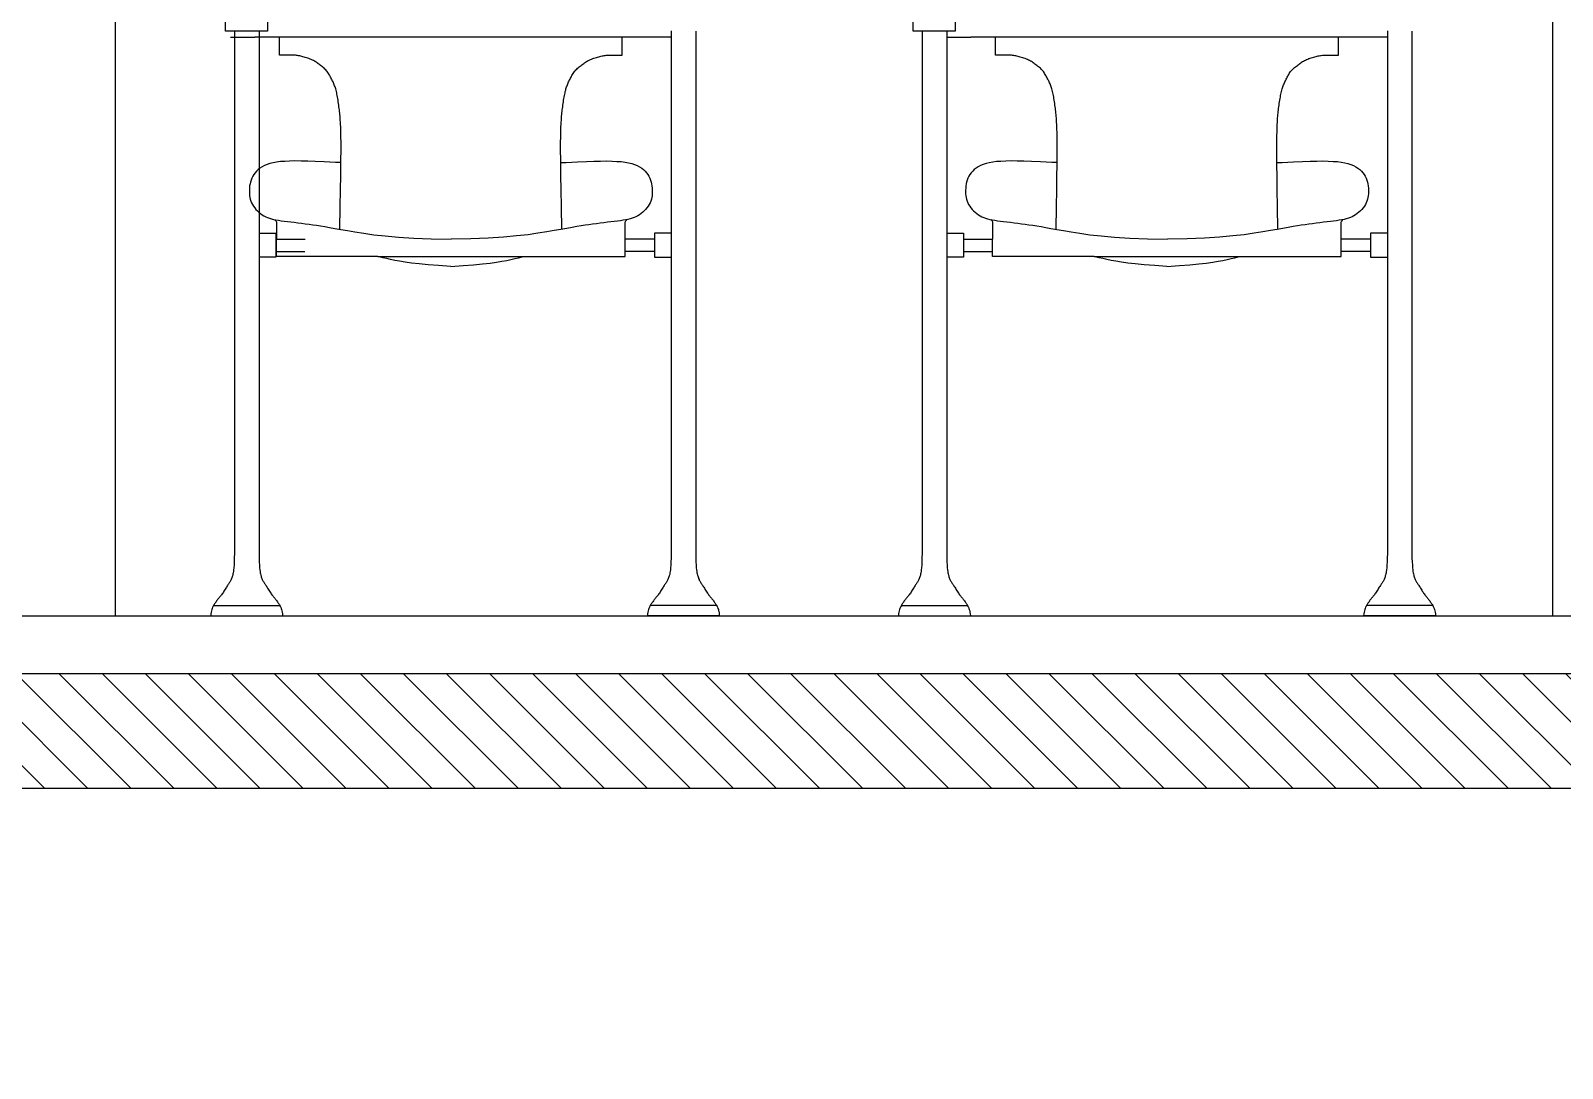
# Model space of a CAD drawing. Header units: millimetres. Extents: x 2056 to 4470, y 1400 to 3101.
# Drawn here: x 2174.748 to 2176.346, y 1407.707 to 1408.79 of the extents above; entities that cross this region are included whole.
import ezdxf

# ---------------------------------------------------------------- set-up
doc = ezdxf.new("R2010")
doc.units = ezdxf.units.MM
for name, color, linetype in [('A-PLAN-1', 5, 'Continuous'), ('A-PLAN-2', 4, 'Continuous'), ('A-PLAN-3', 3, 'Continuous'), ('A-PLAN-5', 1, 'Continuous')]:
    doc.layers.add(name, color=color, linetype=linetype)

# ---------------------------------------------------------------- blocks, each defined once
blk = doc.blocks.new('ESCRITORIO CONSULTORIO')
for p, q in [((0.1205, 0.6036, 3.0108), (0.1458, 0.6036, 3.0108)), ((0.5801, 0.6036, 3.0108), (0.1458, 0.6036, 3.0108)), ((0.8676, 0.6036, 3.0108), (0.8929, 0.6036, 3.0108)), ((1.3273, 0.6036, 3.0108), (0.8929, 0.6036, 3.0108)), ((0.1676, 0.3931, 3.0108), (0.1982, 0.393, 3.0108)), ((0.5627, 0.3931, 3.0108), (0.5321, 0.393, 3.0108)), ((0.885, 0.3931, 3.0108), (0.9156, 0.393, 3.0108)), ((1.3099, 0.3931, 3.0108), (1.2793, 0.393, 3.0108)), ((0.1676, 0.3802, 3.0108), (0.1981, 0.3801, 3.0108)), ((0.5627, 0.3802, 3.0108), (0.5322, 0.3801, 3.0108)), ((0.885, 0.3802, 3.0108), (0.9156, 0.3801, 3.0108)), ((1.3099, 0.3802, 3.0108), (1.2793, 0.3801, 3.0108)), ((0.0999, 0, 3.0108), (0.1748, 0, 3.0108)), ((0.1029, 0.0109, 3.0108), (0.1718, 0.0109, 3.0108)), ((0.6304, 0, 3.0108), (0.5555, 0, 3.0108)), ((0.6274, 0.0109, 3.0108), (0.5585, 0.0109, 3.0108)), ((0.8173, 0, 3.0108), (0.8923, 0, 3.0108)), ((0.8203, 0.0109, 3.0108), (0.8893, 0.0109, 3.0108)), ((1.3776, 0, 3.0108), (1.3026, 0, 3.0108)), ((1.3746, 0.0109, 3.0108), (1.3056, 0.0109, 3.0108))]:
    blk.add_line(p, q)
for points in [[(0.1644, 0.6722), (0, 0.6722), (0, 0), (1.4999, 0), (1.4999, 0.6722), (1.2846, 0.6722)], [(0.1592, 0.61), (0.1152, 0.61), (0.1152, 0.6558), (0.1592, 0.6558), (0.1592, 0.61), (0.1372, 0.61)], [(0.8766, 0.61), (0.8327, 0.61), (0.8327, 0.6558), (0.8766, 0.6558), (0.8766, 0.61), (0.8546, 0.61)], [(0.1245, 0.61), (0.1245, 0.0654)], [(0.1502, 0.61), (0.1502, 0.0654)], [(0.5801, 0.6103), (0.5801, 0.0654)], [(0.6058, 0.61), (0.6058, 0.0654)], [(0.842, 0.61), (0.842, 0.0654)], [(0.8676, 0.61), (0.8676, 0.0654)], [(1.3273, 0.6103), (1.3273, 0.0654)], [(1.3529, 0.61), (1.3529, 0.0654)], [(0.1715, 0.5848), (0.1715, 0.6036)], [(0.5291, 0.5848), (0.5291, 0.6036)], [(0.9186, 0.5848), (0.9186, 0.6036)], [(1.2763, 0.5848), (1.2763, 0.6036)], [(0.2346, 0.4032), (0.235, 0.4265), (0.2353, 0.4449), (0.2355, 0.4591), (0.2356, 0.4699), (0.2357, 0.4779), (0.2358, 0.4837), (0.2358, 0.4881), (0.2358, 0.4917), (0.2358, 0.4951), (0.2357, 0.4984), (0.2356, 0.5015), (0.2356, 0.5046), (0.2355, 0.5074), (0.2354, 0.5102), (0.2353, 0.5127), (0.2351, 0.5151), (0.235, 0.5172), (0.2349, 0.5192), (0.2347, 0.5211), (0.2346, 0.5229), (0.2344, 0.5245), (0.2342, 0.5262), (0.2341, 0.5278), (0.2339, 0.5294), (0.2336, 0.5311), (0.2334, 0.5328), (0.2331, 0.5345), (0.2329, 0.5362), (0.2326, 0.5379), (0.2323, 0.5396), (0.232, 0.5412), (0.2318, 0.5428), (0.2315, 0.5443), (0.2312, 0.5457), (0.2309, 0.547), (0.2305, 0.5483), (0.2302, 0.5496), (0.2299, 0.5507), (0.2295, 0.5519), (0.2291, 0.553), (0.2287, 0.554), (0.2283, 0.555), (0.2278, 0.556), (0.2274, 0.557), (0.2269, 0.558), (0.2264, 0.5589), (0.2259, 0.5599), (0.2254, 0.5608), (0.2249, 0.5618), (0.2244, 0.5628), (0.2238, 0.5638), (0.2233, 0.5648), (0.2227, 0.5658), (0.2221, 0.5668), (0.2214, 0.5677), (0.2207, 0.5686), (0.2199, 0.5695), (0.219, 0.5704), (0.2181, 0.5712), (0.2172, 0.572), (0.2163, 0.5728), (0.2153, 0.5735), (0.2144, 0.5742), (0.2135, 0.5749), (0.2125, 0.5756), (0.2116, 0.5763), (0.2107, 0.5769), (0.2098, 0.5775), (0.2089, 0.5781), (0.2079, 0.5787), (0.2069, 0.5792), (0.2059, 0.5798), (0.2047, 0.5803), (0.2035, 0.5808), (0.2023, 0.5813), (0.201, 0.5817), (0.1998, 0.5822), (0.1985, 0.5826), (0.1972, 0.5829), (0.196, 0.5833), (0.1948, 0.5836), (0.1937, 0.5839), (0.1926, 0.5841), (0.1915, 0.5843), (0.1904, 0.5845), (0.1893, 0.5846), (0.1882, 0.5847), (0.1871, 0.5848), (0.1859, 0.5849), (0.1847, 0.585), (0.1832, 0.585), (0.1816, 0.585), (0.1797, 0.585), (0.1774, 0.585), (0.1747, 0.5849), (0.1715, 0.5848)], [(0.466, 0.4032), (0.4656, 0.4265), (0.4653, 0.4449), (0.4651, 0.4591), (0.465, 0.4699), (0.4649, 0.4779), (0.4648, 0.4837), (0.4648, 0.4881), (0.4648, 0.4917), (0.4648, 0.4951), (0.4649, 0.4984), (0.4649, 0.5015), (0.465, 0.5046), (0.4651, 0.5074), (0.4652, 0.5102), (0.4653, 0.5127), (0.4654, 0.5151), (0.4656, 0.5172), (0.4657, 0.5192), (0.4658, 0.5211), (0.466, 0.5229), (0.4662, 0.5245), (0.4663, 0.5262), (0.4665, 0.5278), (0.4667, 0.5294), (0.467, 0.5311), (0.4672, 0.5328), (0.4674, 0.5345), (0.4677, 0.5362), (0.468, 0.5379), (0.4683, 0.5396), (0.4685, 0.5412), (0.4688, 0.5428), (0.4691, 0.5443), (0.4694, 0.5457), (0.4697, 0.547), (0.4701, 0.5483), (0.4704, 0.5496), (0.4707, 0.5507), (0.4711, 0.5519), (0.4715, 0.553), (0.4719, 0.554), (0.4723, 0.555), (0.4728, 0.556), (0.4732, 0.557), (0.4737, 0.558), (0.4742, 0.5589), (0.4747, 0.5599), (0.4752, 0.5608), (0.4757, 0.5618), (0.4762, 0.5628), (0.4767, 0.5638), (0.4773, 0.5648), (0.4779, 0.5658), (0.4785, 0.5668), (0.4792, 0.5677), (0.4799, 0.5686), (0.4807, 0.5695), (0.4816, 0.5704), (0.4825, 0.5712), (0.4834, 0.572), (0.4843, 0.5728), (0.4853, 0.5735), (0.4862, 0.5742), (0.4871, 0.5749), (0.488, 0.5756), (0.4889, 0.5763), (0.4898, 0.5769), (0.4908, 0.5775), (0.4917, 0.5781), (0.4926, 0.5787), (0.4937, 0.5792), (0.4947, 0.5798), (0.4959, 0.5803), (0.4971, 0.5808), (0.4983, 0.5813), (0.4996, 0.5817), (0.5008, 0.5822), (0.5021, 0.5826), (0.5033, 0.5829), (0.5046, 0.5833), (0.5057, 0.5836), (0.5069, 0.5839), (0.508, 0.5841), (0.5091, 0.5843), (0.5102, 0.5845), (0.5113, 0.5846), (0.5124, 0.5847), (0.5135, 0.5848), (0.5147, 0.5849), (0.5159, 0.585), (0.5174, 0.585), (0.519, 0.585), (0.5209, 0.585), (0.5232, 0.585), (0.5259, 0.5849), (0.5291, 0.5848)], [(0.9818, 0.4032), (0.9821, 0.4265), (0.9824, 0.4449), (0.9826, 0.4591), (0.9828, 0.4699), (0.9829, 0.4779), (0.9829, 0.4837), (0.9829, 0.4881), (0.9829, 0.4917), (0.9829, 0.4951), (0.9829, 0.4984), (0.9828, 0.5015), (0.9827, 0.5046), (0.9826, 0.5074), (0.9825, 0.5102), (0.9824, 0.5127), (0.9823, 0.5151), (0.9822, 0.5172), (0.982, 0.5192), (0.9819, 0.5211), (0.9817, 0.5229), (0.9816, 0.5245), (0.9814, 0.5262), (0.9812, 0.5278), (0.981, 0.5294), (0.9808, 0.5311), (0.9805, 0.5328), (0.9803, 0.5345), (0.98, 0.5362), (0.9798, 0.5379), (0.9795, 0.5396), (0.9792, 0.5412), (0.9789, 0.5428), (0.9786, 0.5443), (0.9783, 0.5457), (0.978, 0.547), (0.9777, 0.5483), (0.9773, 0.5496), (0.977, 0.5507), (0.9766, 0.5519), (0.9762, 0.553), (0.9758, 0.554), (0.9754, 0.555), (0.975, 0.556), (0.9745, 0.557), (0.974, 0.558), (0.9735, 0.5589), (0.973, 0.5599), (0.9725, 0.5608), (0.972, 0.5618), (0.9715, 0.5628), (0.971, 0.5638), (0.9704, 0.5648), (0.9698, 0.5658), (0.9692, 0.5668), (0.9685, 0.5677), (0.9678, 0.5686), (0.967, 0.5695), (0.9662, 0.5704), (0.9653, 0.5712), (0.9643, 0.572), (0.9634, 0.5728), (0.9625, 0.5735), (0.9615, 0.5742), (0.9606, 0.5749), (0.9597, 0.5756), (0.9588, 0.5763), (0.9579, 0.5769), (0.957, 0.5775), (0.956, 0.5781), (0.9551, 0.5787), (0.9541, 0.5792), (0.953, 0.5798), (0.9519, 0.5803), (0.9507, 0.5808), (0.9494, 0.5813), (0.9482, 0.5817), (0.9469, 0.5822), (0.9456, 0.5826), (0.9444, 0.5829), (0.9432, 0.5833), (0.942, 0.5836), (0.9408, 0.5839), (0.9397, 0.5841), (0.9386, 0.5843), (0.9375, 0.5845), (0.9364, 0.5846), (0.9353, 0.5847), (0.9342, 0.5848), (0.933, 0.5849), (0.9318, 0.585), (0.9304, 0.585), (0.9287, 0.585), (0.9268, 0.585), (0.9245, 0.585), (0.9218, 0.5849), (0.9186, 0.5848)], [(1.2131, 0.4032), (1.2128, 0.4265), (1.2125, 0.4449), (1.2123, 0.4591), (1.2121, 0.4699), (1.212, 0.4779), (1.212, 0.4837), (1.2119, 0.4881), (1.2119, 0.4917), (1.212, 0.4951), (1.212, 0.4984), (1.2121, 0.5015), (1.2122, 0.5046), (1.2123, 0.5074), (1.2124, 0.5102), (1.2125, 0.5127), (1.2126, 0.5151), (1.2127, 0.5172), (1.2128, 0.5192), (1.213, 0.5211), (1.2131, 0.5229), (1.2133, 0.5245), (1.2135, 0.5262), (1.2137, 0.5278), (1.2139, 0.5294), (1.2141, 0.5311), (1.2143, 0.5328), (1.2146, 0.5345), (1.2149, 0.5362), (1.2151, 0.5379), (1.2154, 0.5396), (1.2157, 0.5412), (1.216, 0.5428), (1.2163, 0.5443), (1.2166, 0.5457), (1.2169, 0.547), (1.2172, 0.5483), (1.2175, 0.5496), (1.2179, 0.5507), (1.2182, 0.5519), (1.2186, 0.553), (1.219, 0.554), (1.2195, 0.555), (1.2199, 0.556), (1.2204, 0.557), (1.2209, 0.558), (1.2213, 0.5589), (1.2218, 0.5599), (1.2223, 0.5608), (1.2228, 0.5618), (1.2234, 0.5628), (1.2239, 0.5638), (1.2244, 0.5648), (1.225, 0.5658), (1.2257, 0.5668), (1.2263, 0.5677), (1.2271, 0.5686), (1.2279, 0.5695), (1.2287, 0.5704), (1.2296, 0.5712), (1.2305, 0.572), (1.2315, 0.5728), (1.2324, 0.5735), (1.2334, 0.5742), (1.2343, 0.5749), (1.2352, 0.5756), (1.2361, 0.5763), (1.237, 0.5769), (1.2379, 0.5775), (1.2388, 0.5781), (1.2398, 0.5787), (1.2408, 0.5792), (1.2419, 0.5798), (1.243, 0.5803), (1.2442, 0.5808), (1.2454, 0.5813), (1.2467, 0.5817), (1.248, 0.5822), (1.2492, 0.5826), (1.2505, 0.5829), (1.2517, 0.5833), (1.2529, 0.5836), (1.254, 0.5839), (1.2552, 0.5841), (1.2563, 0.5843), (1.2574, 0.5845), (1.2584, 0.5846), (1.2596, 0.5847), (1.2607, 0.5848), (1.2618, 0.5849), (1.2631, 0.585), (1.2645, 0.585), (1.2661, 0.585), (1.2681, 0.585), (1.2704, 0.585), (1.2731, 0.5849), (1.2763, 0.5848)], [(0.2357, 0.4728), (0.23, 0.473), (0.2183, 0.4736), (0.2089, 0.474), (0.201, 0.4742), (0.194, 0.4744), (0.1877, 0.4745), (0.1821, 0.4744), (0.177, 0.4741), (0.1725, 0.4738), (0.1685, 0.4733), (0.1648, 0.4726), (0.1616, 0.4718), (0.1586, 0.4708), (0.1559, 0.4697), (0.1534, 0.4685), (0.1512, 0.4671), (0.1493, 0.4656), (0.1476, 0.464), (0.146, 0.4623), (0.1447, 0.4605), (0.1436, 0.4586), (0.1427, 0.4566), (0.1419, 0.4546), (0.1413, 0.4525), (0.1408, 0.4505), (0.1404, 0.4484), (0.1402, 0.4463), (0.1401, 0.4442), (0.1401, 0.4422), (0.1402, 0.4402), (0.1403, 0.4383), (0.1407, 0.4363), (0.1411, 0.4345), (0.1417, 0.4326), (0.1425, 0.4308), (0.1434, 0.4291), (0.1445, 0.4273), (0.1457, 0.4257), (0.147, 0.424), (0.1485, 0.4225), (0.1501, 0.421), (0.1518, 0.4197), (0.1535, 0.4184), (0.1553, 0.4173), (0.1572, 0.4164), (0.1591, 0.4155), (0.1611, 0.4148), (0.1632, 0.4142), (0.1654, 0.4136), (0.1679, 0.4131), (0.1705, 0.4127), (0.1734, 0.4122), (0.1765, 0.4118), (0.1798, 0.4114), (0.1833, 0.4109), (0.187, 0.4105), (0.1908, 0.4101), (0.1946, 0.4096), (0.1985, 0.4091), (0.2024, 0.4086), (0.2062, 0.408), (0.2102, 0.4074), (0.2144, 0.4067), (0.2189, 0.406), (0.2238, 0.4051), (0.2293, 0.4042), (0.2355, 0.4031), (0.2424, 0.4019), (0.2503, 0.4005), (0.2594, 0.3991), (0.2698, 0.3976), (0.2818, 0.3963), (0.2957, 0.395), (0.3116, 0.394), (0.3299, 0.3933), (0.3507, 0.393)], [(0.4649, 0.4728), (0.4706, 0.473), (0.4823, 0.4736), (0.4917, 0.474), (0.4996, 0.4742), (0.5066, 0.4744), (0.5129, 0.4745), (0.5185, 0.4744), (0.5236, 0.4741), (0.5281, 0.4738), (0.5321, 0.4733), (0.5358, 0.4726), (0.539, 0.4718), (0.542, 0.4708), (0.5447, 0.4697), (0.5472, 0.4685), (0.5494, 0.4671), (0.5513, 0.4656), (0.553, 0.464), (0.5545, 0.4623), (0.5558, 0.4605), (0.557, 0.4586), (0.5579, 0.4566), (0.5587, 0.4546), (0.5593, 0.4525), (0.5598, 0.4505), (0.5601, 0.4484), (0.5604, 0.4463), (0.5605, 0.4442), (0.5605, 0.4422), (0.5604, 0.4402), (0.5602, 0.4383), (0.5599, 0.4363), (0.5595, 0.4345), (0.5589, 0.4326), (0.5581, 0.4308), (0.5572, 0.4291), (0.5561, 0.4273), (0.5549, 0.4257), (0.5535, 0.424), (0.5521, 0.4225), (0.5505, 0.421), (0.5488, 0.4197), (0.5471, 0.4184), (0.5453, 0.4173), (0.5434, 0.4164), (0.5415, 0.4155), (0.5395, 0.4148), (0.5374, 0.4142), (0.5351, 0.4136), (0.5327, 0.4131), (0.5301, 0.4127), (0.5272, 0.4122), (0.5241, 0.4118), (0.5208, 0.4114), (0.5173, 0.4109), (0.5136, 0.4105), (0.5098, 0.4101), (0.506, 0.4096), (0.5021, 0.4091), (0.4982, 0.4086), (0.4943, 0.408), (0.4904, 0.4074), (0.4862, 0.4067), (0.4817, 0.406), (0.4768, 0.4051), (0.4713, 0.4042), (0.4651, 0.4031), (0.4582, 0.4019), (0.4503, 0.4005), (0.4412, 0.3991), (0.4309, 0.3976), (0.4189, 0.3963), (0.4051, 0.395), (0.3893, 0.394), (0.3712, 0.3933), (0.3507, 0.393)], [(0.9828, 0.4728), (0.9772, 0.473), (0.9654, 0.4736), (0.956, 0.474), (0.9481, 0.4742), (0.9411, 0.4744), (0.9348, 0.4745), (0.9292, 0.4744), (0.9242, 0.4741), (0.9197, 0.4738), (0.9156, 0.4733), (0.912, 0.4726), (0.9087, 0.4718), (0.9057, 0.4708), (0.903, 0.4697), (0.9006, 0.4685), (0.8984, 0.4671), (0.8964, 0.4656), (0.8947, 0.464), (0.8932, 0.4623), (0.8919, 0.4605), (0.8908, 0.4586), (0.8898, 0.4566), (0.889, 0.4546), (0.8884, 0.4525), (0.8879, 0.4505), (0.8876, 0.4484), (0.8874, 0.4463), (0.8872, 0.4442), (0.8872, 0.4422), (0.8873, 0.4402), (0.8875, 0.4383), (0.8878, 0.4363), (0.8883, 0.4345), (0.8889, 0.4326), (0.8896, 0.4308), (0.8905, 0.4291), (0.8916, 0.4273), (0.8928, 0.4257), (0.8942, 0.424), (0.8957, 0.4225), (0.8973, 0.421), (0.8989, 0.4197), (0.9007, 0.4184), (0.9025, 0.4173), (0.9043, 0.4164), (0.9062, 0.4155), (0.9082, 0.4148), (0.9103, 0.4142), (0.9126, 0.4136), (0.915, 0.4131), (0.9177, 0.4127), (0.9205, 0.4122), (0.9236, 0.4118), (0.927, 0.4114), (0.9305, 0.4109), (0.9341, 0.4105), (0.9379, 0.4101), (0.9417, 0.4096), (0.9456, 0.4091), (0.9495, 0.4086), (0.9534, 0.408), (0.9574, 0.4074), (0.9615, 0.4067), (0.966, 0.406), (0.9709, 0.4051), (0.9764, 0.4042), (0.9826, 0.4031), (0.9896, 0.4019), (0.9975, 0.4005), (1.0065, 0.3991), (1.0169, 0.3976), (1.0289, 0.3963), (1.0428, 0.395), (1.0588, 0.394), (1.077, 0.3933), (1.0979, 0.393)], [(1.2121, 0.4728), (1.2177, 0.473), (1.2294, 0.4736), (1.2389, 0.474), (1.2468, 0.4742), (1.2538, 0.4744), (1.26, 0.4745), (1.2657, 0.4744), (1.2707, 0.4741), (1.2752, 0.4738), (1.2793, 0.4733), (1.2829, 0.4726), (1.2862, 0.4718), (1.2892, 0.4708), (1.2919, 0.4697), (1.2943, 0.4685), (1.2965, 0.4671), (1.2985, 0.4656), (1.3002, 0.464), (1.3017, 0.4623), (1.303, 0.4605), (1.3041, 0.4586), (1.3051, 0.4566), (1.3058, 0.4546), (1.3065, 0.4525), (1.3069, 0.4505), (1.3073, 0.4484), (1.3075, 0.4463), (1.3076, 0.4442), (1.3077, 0.4422), (1.3076, 0.4402), (1.3074, 0.4383), (1.3071, 0.4363), (1.3066, 0.4345), (1.306, 0.4326), (1.3053, 0.4308), (1.3044, 0.4291), (1.3033, 0.4273), (1.3021, 0.4257), (1.3007, 0.424), (1.2992, 0.4225), (1.2976, 0.421), (1.2959, 0.4197), (1.2942, 0.4184), (1.2924, 0.4173), (1.2906, 0.4164), (1.2887, 0.4155), (1.2867, 0.4148), (1.2845, 0.4142), (1.2823, 0.4136), (1.2799, 0.4131), (1.2772, 0.4127), (1.2744, 0.4122), (1.2712, 0.4118), (1.2679, 0.4114), (1.2644, 0.4109), (1.2608, 0.4105), (1.257, 0.4101), (1.2531, 0.4096), (1.2493, 0.4091), (1.2454, 0.4086), (1.2415, 0.408), (1.2375, 0.4074), (1.2334, 0.4067), (1.2289, 0.406), (1.2239, 0.4051), (1.2184, 0.4042), (1.2123, 0.4031), (1.2053, 0.4019), (1.1974, 0.4005), (1.1884, 0.3991), (1.178, 0.3976), (1.166, 0.3963), (1.1523, 0.395), (1.1364, 0.394), (1.1184, 0.3933), (1.0979, 0.393)], [(0.1686, 0.4108), (0.1682, 0.4113), (0.1678, 0.4119), (0.1674, 0.4125), (0.1672, 0.4129), (0.167, 0.4133)], [(0.2742, 0.3749), (0.1684, 0.3749), (0.1686, 0.4108)], [(0.2742, 0.3749), (0.5322, 0.3749), (0.532, 0.4108)], [(0.532, 0.4108), (0.5324, 0.4113), (0.5328, 0.4119), (0.5331, 0.4125), (0.5334, 0.4129), (0.5336, 0.4133)], [(0.9157, 0.4108), (0.9153, 0.4113), (0.9149, 0.4119), (0.9146, 0.4125), (0.9143, 0.4129), (0.9141, 0.4133)], [(1.0214, 0.3749), (0.9155, 0.3749), (0.9157, 0.4108)], [(1.0214, 0.3749), (1.2793, 0.3749), (1.2792, 0.4108)], [(1.2792, 0.4108), (1.2796, 0.4113), (1.28, 0.4119), (1.2803, 0.4125), (1.2806, 0.4129), (1.2808, 0.4133)], [(0.1502, 0.3992), (0.1676, 0.3992), (0.1676, 0.3743), (0.1502, 0.3743)], [(0.5801, 0.3992), (0.5627, 0.3992), (0.5627, 0.3743), (0.5801, 0.3743)], [(0.8676, 0.3992), (0.885, 0.3992), (0.885, 0.3743), (0.8676, 0.3743)], [(1.3273, 0.3992), (1.3099, 0.3992), (1.3099, 0.3743), (1.3273, 0.3743)], [(0.3503, 0.3645), (0.3375, 0.3654), (0.3265, 0.3662), (0.3172, 0.3671), (0.3093, 0.368), (0.3026, 0.3689), (0.2969, 0.3699), (0.292, 0.3708), (0.2875, 0.3717), (0.2834, 0.3726), (0.2795, 0.3736), (0.2759, 0.3745), (0.2742, 0.3749)], [(0.3503, 0.3645), (0.3631, 0.3654), (0.3741, 0.3662), (0.3834, 0.3671), (0.3913, 0.368), (0.3979, 0.3689), (0.4036, 0.3699), (0.4086, 0.3708), (0.413, 0.3717), (0.4172, 0.3726), (0.421, 0.3736), (0.4247, 0.3745), (0.4264, 0.3749)], [(1.0974, 0.3645), (1.0846, 0.3654), (1.0736, 0.3662), (1.0643, 0.3671), (1.0565, 0.368), (1.0498, 0.3689), (1.0441, 0.3699), (1.0391, 0.3708), (1.0347, 0.3717), (1.0306, 0.3726), (1.0267, 0.3736), (1.023, 0.3745), (1.0214, 0.3749)], [(1.0974, 0.3645), (1.1103, 0.3654), (1.1212, 0.3662), (1.1305, 0.3671), (1.1384, 0.368), (1.1451, 0.3689), (1.1508, 0.3699), (1.1557, 0.3708), (1.1602, 0.3717), (1.1643, 0.3726), (1.1682, 0.3736), (1.1718, 0.3745), (1.1735, 0.3749)], [(0.1245, 0.0654), (0.1244, 0.0603), (0.1243, 0.0562), (0.1241, 0.0528), (0.1239, 0.0501), (0.1237, 0.048), (0.1235, 0.0463), (0.1232, 0.0449), (0.123, 0.0437), (0.1227, 0.0426), (0.1224, 0.0416), (0.1221, 0.0406), (0.1218, 0.0397), (0.1215, 0.0388), (0.1212, 0.038), (0.1208, 0.0372), (0.1204, 0.0365), (0.12, 0.0358), (0.1196, 0.0351), (0.1192, 0.0344), (0.1187, 0.0337), (0.1182, 0.033), (0.1177, 0.0323), (0.1172, 0.0315), (0.1167, 0.0307), (0.1161, 0.0298), (0.1155, 0.0288), (0.1149, 0.0278), (0.1142, 0.0268), (0.1136, 0.0258), (0.113, 0.0248), (0.1123, 0.0238), (0.1117, 0.0229), (0.1111, 0.022), (0.1105, 0.0212), (0.1099, 0.0204), (0.1093, 0.0197), (0.1087, 0.019), (0.1082, 0.0183), (0.1076, 0.0176), (0.107, 0.017), (0.1065, 0.0163), (0.106, 0.0156), (0.1054, 0.0148), (0.1049, 0.0141), (0.1044, 0.0133), (0.1039, 0.0125), (0.1033, 0.0117), (0.1028, 0.0108), (0.1023, 0.0099), (0.1018, 0.0089), (0.1014, 0.0078), (0.1009, 0.0066), (0.1006, 0.0052), (0.1003, 0.0037), (0.1, 0.002), (0.0999, 0)], [(0.1502, 0.0654), (0.1503, 0.0603), (0.1504, 0.0562), (0.1506, 0.0528), (0.1508, 0.0501), (0.151, 0.048), (0.1513, 0.0463), (0.1515, 0.0449), (0.1518, 0.0437), (0.152, 0.0426), (0.1523, 0.0416), (0.1526, 0.0406), (0.1529, 0.0397), (0.1532, 0.0388), (0.1536, 0.038), (0.1539, 0.0372), (0.1543, 0.0365), (0.1547, 0.0358), (0.1551, 0.0351), (0.1555, 0.0344), (0.156, 0.0337), (0.1565, 0.033), (0.157, 0.0323), (0.1575, 0.0315), (0.1581, 0.0307), (0.1586, 0.0298), (0.1592, 0.0288), (0.1598, 0.0278), (0.1605, 0.0268), (0.1611, 0.0258), (0.1617, 0.0248), (0.1624, 0.0238), (0.163, 0.0229), (0.1636, 0.022), (0.1642, 0.0212), (0.1648, 0.0204), (0.1654, 0.0197), (0.166, 0.019), (0.1666, 0.0183), (0.1671, 0.0176), (0.1677, 0.017), (0.1682, 0.0163), (0.1688, 0.0156), (0.1693, 0.0148), (0.1698, 0.0141), (0.1703, 0.0133), (0.1709, 0.0125), (0.1714, 0.0117), (0.1719, 0.0108), (0.1724, 0.0099), (0.1729, 0.0089), (0.1733, 0.0078), (0.1738, 0.0066), (0.1741, 0.0052), (0.1745, 0.0037), (0.1747, 0.002), (0.1748, 0)], [(0.5801, 0.0654), (0.58, 0.0603), (0.5799, 0.0562), (0.5797, 0.0528), (0.5795, 0.0501), (0.5793, 0.048), (0.5791, 0.0463), (0.5788, 0.0449), (0.5786, 0.0437), (0.5783, 0.0426), (0.578, 0.0416), (0.5777, 0.0406), (0.5774, 0.0397), (0.5771, 0.0388), (0.5767, 0.038), (0.5764, 0.0372), (0.576, 0.0365), (0.5756, 0.0358), (0.5752, 0.0351), (0.5748, 0.0344), (0.5743, 0.0337), (0.5738, 0.033), (0.5733, 0.0323), (0.5728, 0.0315), (0.5723, 0.0307), (0.5717, 0.0298), (0.5711, 0.0288), (0.5705, 0.0278), (0.5698, 0.0268), (0.5692, 0.0258), (0.5686, 0.0248), (0.5679, 0.0238), (0.5673, 0.0229), (0.5667, 0.022), (0.5661, 0.0212), (0.5655, 0.0204), (0.5649, 0.0197), (0.5643, 0.019), (0.5637, 0.0183), (0.5632, 0.0176), (0.5626, 0.017), (0.5621, 0.0163), (0.5616, 0.0156), (0.561, 0.0148), (0.5605, 0.0141), (0.56, 0.0133), (0.5594, 0.0125), (0.5589, 0.0117), (0.5584, 0.0108), (0.5579, 0.0099), (0.5574, 0.0089), (0.557, 0.0078), (0.5565, 0.0066), (0.5562, 0.0052), (0.5558, 0.0037), (0.5556, 0.002), (0.5555, 0)], [(0.6058, 0.0654), (0.6059, 0.0603), (0.606, 0.0562), (0.6062, 0.0528), (0.6064, 0.0501), (0.6066, 0.048), (0.6068, 0.0463), (0.6071, 0.0449), (0.6073, 0.0437), (0.6076, 0.0426), (0.6079, 0.0416), (0.6082, 0.0406), (0.6085, 0.0397), (0.6088, 0.0388), (0.6092, 0.038), (0.6095, 0.0372), (0.6099, 0.0365), (0.6103, 0.0358), (0.6107, 0.0351), (0.6111, 0.0344), (0.6116, 0.0337), (0.6121, 0.033), (0.6126, 0.0323), (0.6131, 0.0315), (0.6136, 0.0307), (0.6142, 0.0298), (0.6148, 0.0288), (0.6154, 0.0278), (0.6161, 0.0268), (0.6167, 0.0258), (0.6173, 0.0248), (0.618, 0.0238), (0.6186, 0.0229), (0.6192, 0.022), (0.6198, 0.0212), (0.6204, 0.0204), (0.621, 0.0197), (0.6216, 0.019), (0.6222, 0.0183), (0.6227, 0.0176), (0.6233, 0.017), (0.6238, 0.0163), (0.6243, 0.0156), (0.6249, 0.0148), (0.6254, 0.0141), (0.6259, 0.0133), (0.6265, 0.0125), (0.627, 0.0117), (0.6275, 0.0108), (0.628, 0.0099), (0.6285, 0.0089), (0.6289, 0.0078), (0.6294, 0.0066), (0.6297, 0.0052), (0.6301, 0.0037), (0.6303, 0.002), (0.6304, 0)], [(0.842, 0.0654), (0.8418, 0.0603), (0.8417, 0.0562), (0.8415, 0.0528), (0.8413, 0.0501), (0.8411, 0.048), (0.8409, 0.0463), (0.8406, 0.0449), (0.8404, 0.0437), (0.8401, 0.0426), (0.8398, 0.0416), (0.8395, 0.0406), (0.8392, 0.0397), (0.8389, 0.0388), (0.8386, 0.038), (0.8382, 0.0372), (0.8378, 0.0365), (0.8375, 0.0358), (0.837, 0.0351), (0.8366, 0.0344), (0.8361, 0.0337), (0.8357, 0.033), (0.8352, 0.0323), (0.8346, 0.0315), (0.8341, 0.0307), (0.8335, 0.0298), (0.8329, 0.0288), (0.8323, 0.0278), (0.8317, 0.0268), (0.831, 0.0258), (0.8304, 0.0248), (0.8298, 0.0238), (0.8291, 0.0229), (0.8285, 0.022), (0.8279, 0.0212), (0.8273, 0.0204), (0.8267, 0.0197), (0.8261, 0.019), (0.8256, 0.0183), (0.825, 0.0176), (0.8245, 0.017), (0.8239, 0.0163), (0.8234, 0.0156), (0.8228, 0.0148), (0.8223, 0.0141), (0.8218, 0.0133), (0.8213, 0.0125), (0.8208, 0.0117), (0.8203, 0.0108), (0.8197, 0.0099), (0.8193, 0.0089), (0.8188, 0.0078), (0.8184, 0.0066), (0.818, 0.0052), (0.8177, 0.0037), (0.8174, 0.002), (0.8173, 0)], [(0.8676, 0.0654), (0.8677, 0.0603), (0.8679, 0.0562), (0.868, 0.0528), (0.8682, 0.0501), (0.8684, 0.048), (0.8687, 0.0463), (0.8689, 0.0449), (0.8692, 0.0437), (0.8694, 0.0426), (0.8697, 0.0416), (0.87, 0.0406), (0.8703, 0.0397), (0.8706, 0.0388), (0.871, 0.038), (0.8713, 0.0372), (0.8717, 0.0365), (0.8721, 0.0358), (0.8725, 0.0351), (0.873, 0.0344), (0.8734, 0.0337), (0.8739, 0.033), (0.8744, 0.0323), (0.8749, 0.0315), (0.8755, 0.0307), (0.8761, 0.0298), (0.8767, 0.0288), (0.8773, 0.0278), (0.8779, 0.0268), (0.8785, 0.0258), (0.8792, 0.0248), (0.8798, 0.0238), (0.8804, 0.0229), (0.8811, 0.022), (0.8817, 0.0212), (0.8823, 0.0204), (0.8828, 0.0197), (0.8834, 0.019), (0.884, 0.0183), (0.8845, 0.0176), (0.8851, 0.017), (0.8856, 0.0163), (0.8862, 0.0156), (0.8867, 0.0148), (0.8872, 0.0141), (0.8878, 0.0133), (0.8883, 0.0125), (0.8888, 0.0117), (0.8893, 0.0108), (0.8898, 0.0099), (0.8903, 0.0089), (0.8908, 0.0078), (0.8912, 0.0066), (0.8916, 0.0052), (0.8919, 0.0037), (0.8921, 0.002), (0.8923, 0)], [(1.3273, 0.0654), (1.3271, 0.0603), (1.327, 0.0562), (1.3268, 0.0528), (1.3266, 0.0501), (1.3264, 0.048), (1.3262, 0.0463), (1.326, 0.0449), (1.3257, 0.0437), (1.3254, 0.0426), (1.3251, 0.0416), (1.3249, 0.0406), (1.3246, 0.0397), (1.3242, 0.0388), (1.3239, 0.038), (1.3235, 0.0372), (1.3232, 0.0365), (1.3228, 0.0358), (1.3224, 0.0351), (1.3219, 0.0344), (1.3215, 0.0337), (1.321, 0.033), (1.3205, 0.0323), (1.32, 0.0315), (1.3194, 0.0307), (1.3188, 0.0298), (1.3182, 0.0288), (1.3176, 0.0278), (1.317, 0.0268), (1.3163, 0.0258), (1.3157, 0.0248), (1.3151, 0.0238), (1.3144, 0.0229), (1.3138, 0.022), (1.3132, 0.0212), (1.3126, 0.0204), (1.312, 0.0197), (1.3115, 0.019), (1.3109, 0.0183), (1.3103, 0.0176), (1.3098, 0.017), (1.3092, 0.0163), (1.3087, 0.0156), (1.3082, 0.0148), (1.3076, 0.0141), (1.3071, 0.0133), (1.3066, 0.0125), (1.3061, 0.0117), (1.3056, 0.0108), (1.3051, 0.0099), (1.3046, 0.0089), (1.3041, 0.0078), (1.3037, 0.0066), (1.3033, 0.0052), (1.303, 0.0037), (1.3028, 0.002), (1.3026, 0)], [(1.3529, 0.0654), (1.353, 0.0603), (1.3532, 0.0562), (1.3534, 0.0528), (1.3535, 0.0501), (1.3538, 0.048), (1.354, 0.0463), (1.3542, 0.0449), (1.3545, 0.0437), (1.3548, 0.0426), (1.355, 0.0416), (1.3553, 0.0406), (1.3556, 0.0397), (1.356, 0.0388), (1.3563, 0.038), (1.3567, 0.0372), (1.357, 0.0365), (1.3574, 0.0358), (1.3578, 0.0351), (1.3583, 0.0344), (1.3587, 0.0337), (1.3592, 0.033), (1.3597, 0.0323), (1.3602, 0.0315), (1.3608, 0.0307), (1.3614, 0.0298), (1.362, 0.0288), (1.3626, 0.0278), (1.3632, 0.0268), (1.3638, 0.0258), (1.3645, 0.0248), (1.3651, 0.0238), (1.3658, 0.0229), (1.3664, 0.022), (1.367, 0.0212), (1.3676, 0.0204), (1.3682, 0.0197), (1.3687, 0.019), (1.3693, 0.0183), (1.3699, 0.0176), (1.3704, 0.017), (1.371, 0.0163), (1.3715, 0.0156), (1.372, 0.0148), (1.3726, 0.0141), (1.3731, 0.0133), (1.3736, 0.0125), (1.3741, 0.0117), (1.3746, 0.0108), (1.3751, 0.0099), (1.3756, 0.0089), (1.3761, 0.0078), (1.3765, 0.0066), (1.3769, 0.0052), (1.3772, 0.0037), (1.3774, 0.002), (1.3776, 0)]]:
    blk.add_lwpolyline(points)
blk = doc.blocks.new('placa-cte')
at = {"layer": 'A-PLAN-5'}
h = blk.add_hatch(dxfattribs=at)
h.set_pattern_fill('ANSI31', color=256, scale=0.01, angle=90, style=0)
h.set_pattern_definition([(135, (-989183.659403, -1733165.448907), (-0.02245064030267, -0.02245064030267), [])])
h.paths.add_polyline_path([(0, 0.5), (21.1484, 0.5), (21.1485, -0.0001), (20.6484, -0.0001), (20.6484, 0.3799), (14.4728, 0.3799), (14.4728, 0), (13.9728, 0), (13.9728, 0.3799), (8.4106, 0.3799), (8.4106, 0), (7.9106, 0), (7.9106, 0.3799), (1.9078, 0.3799), (1.9078, 0), (1.4078, 0), (1.4078, 0.3799), (0.1983, 0.3799), (0.1983, 0.0001), (0, 0.0001)])
at = {"layer": 'A-PLAN-1', "elevation": 0.2289}
blk.add_lwpolyline([(0, 0.5), (21.1484, 0.5), (21.1485, -0.0001), (20.6484, -0.0001), (20.6484, 0.3799), (14.4728, 0.3799), (14.4728, 0), (13.9728, 0), (13.9728, 0.3799), (8.4106, 0.3799), (8.4106, 0), (7.9106, 0), (7.9106, 0.3799), (1.9078, 0.3799), (1.9078, 0), (1.4078, 0), (1.4078, 0.3799), (0.1983, 0.3799), (0.1983, 0.0001), (0, 0.0001), (0, 0.5)], close=True, dxfattribs=at)

msp = doc.modelspace()

# ---------------------------------------------------------------- linework, layer by layer
at = {"layer": 'A-PLAN-2'}
msp.add_lwpolyline([(2173.2472, 1408.1792), (2179.4709, 1408.1792)], dxfattribs=at)

# ---------------------------------------------------------------- block references
at = {"color": 4}
msp.add_blockref('placa-cte', (2165.2753, 1407.6192), dxfattribs=at)
at = {"layer": 'A-PLAN-3', "color": 4}
msp.add_blockref('ESCRITORIO CONSULTORIO', (2174.8358, 1408.1792), dxfattribs=at)

doc.saveas('drawing.dxf')
